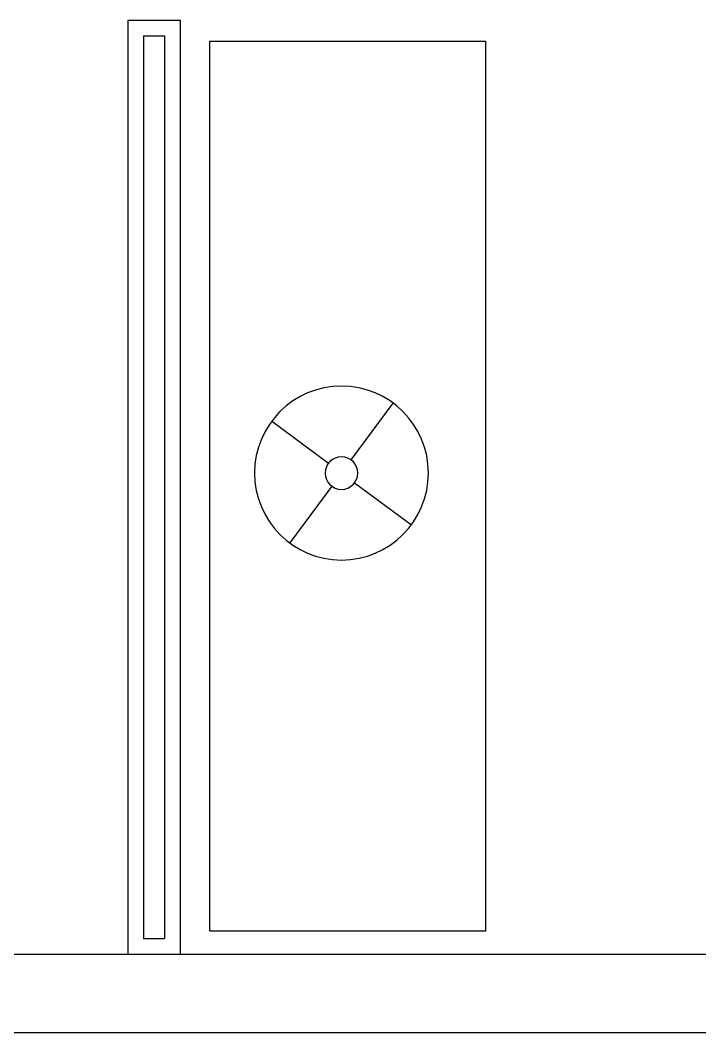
# Model space of a CAD drawing. Header units: inches. Extents: x 105.6 to 147.4, y 37.5 to 62.2.
# Drawn here: x 110.185 to 111.484, y 40.862 to 42.798 of the extents above; entities that cross this region are included whole.
import ezdxf

# ---------------------------------------------------------------- set-up
doc = ezdxf.new("R2010")
doc.units = ezdxf.units.IN
doc.header["$MEASUREMENT"] = 0
doc.layers.add('MUEBLES', color=1, linetype='Continuous')
doc.layers.add('Paredes', color=5, linetype='Continuous')
doc.styles.add('ATT', font='archfree.shx')

# ---------------------------------------------------------------- blocks, each defined once
blk = doc.blocks.new('12PLMP01')
for p, q in [((0, 1.5), (0, 8)), ((-1.5, 0), (-8, 0)), ((1.5, 0), (8, 0)), ((0, -1.5), (0, -8))]:
    blk.add_line(p, q)
for radius in [8, 1.5]:
    blk.add_circle((0, 0), radius)
at = {"style": 'ATT'}
for tag, p, flags in [('ITEM', (12, 6), 3), ('ROOM_NUMBER', (12, -2), 1), ('DIAMETER', (12, -11), 3)]:
    blk.add_attdef(tag, p, '', height=6, dxfattribs=dict(at, flags=flags))

msp = doc.modelspace()

# ---------------------------------------------------------------- linework, layer by layer
at = {"layer": 'MUEBLES'}
msp.add_lwpolyline([(110.5472, 42.7574), (111.0742, 42.7574), (111.0742, 41.0564), (110.5472, 41.0564)], close=True, dxfattribs=at)
at = {"layer": 'Paredes', "color": 5}
for p, q in [((110.3905, 42.7976), (110.3905, 41.0124)), ((110.3905, 42.7976), (110.4905, 42.7976)), ((110.4905, 42.7976), (110.4905, 41.0124)), ((110.4905, 42.7976), (110.4905, 41.0124)), ((108.8655, 41.0124), (114.7155, 41.0124)), ((108.8655, 41.0124), (114.7155, 41.0124)), ((114.8655, 40.8624), (108.7155, 40.8624)), ((114.8655, 40.8624), (108.7155, 40.8624))]:
    msp.add_line(p, q, dxfattribs=at)
at = {"layer": 'Paredes', "color": 2}
for p, q in [((110.4205, 42.7676), (110.4205, 41.0424)), ((110.4205, 42.7676), (110.4605, 42.7676)), ((110.4605, 42.7676), (110.4605, 41.0424)), ((110.4205, 41.0424), (110.4605, 41.0424))]:
    msp.add_line(p, q, dxfattribs=at)

# ---------------------------------------------------------------- block references
at = {"layer": 'MUEBLES', "xscale": -0.02077980093170178, "yscale": 0.02077980093167753, "zscale": 0.02077980093168211, "rotation": 233.4873436745182}
msp.add_blockref('12PLMP01', (110.7987, 41.9321), dxfattribs=at)

doc.saveas('drawing.dxf')
